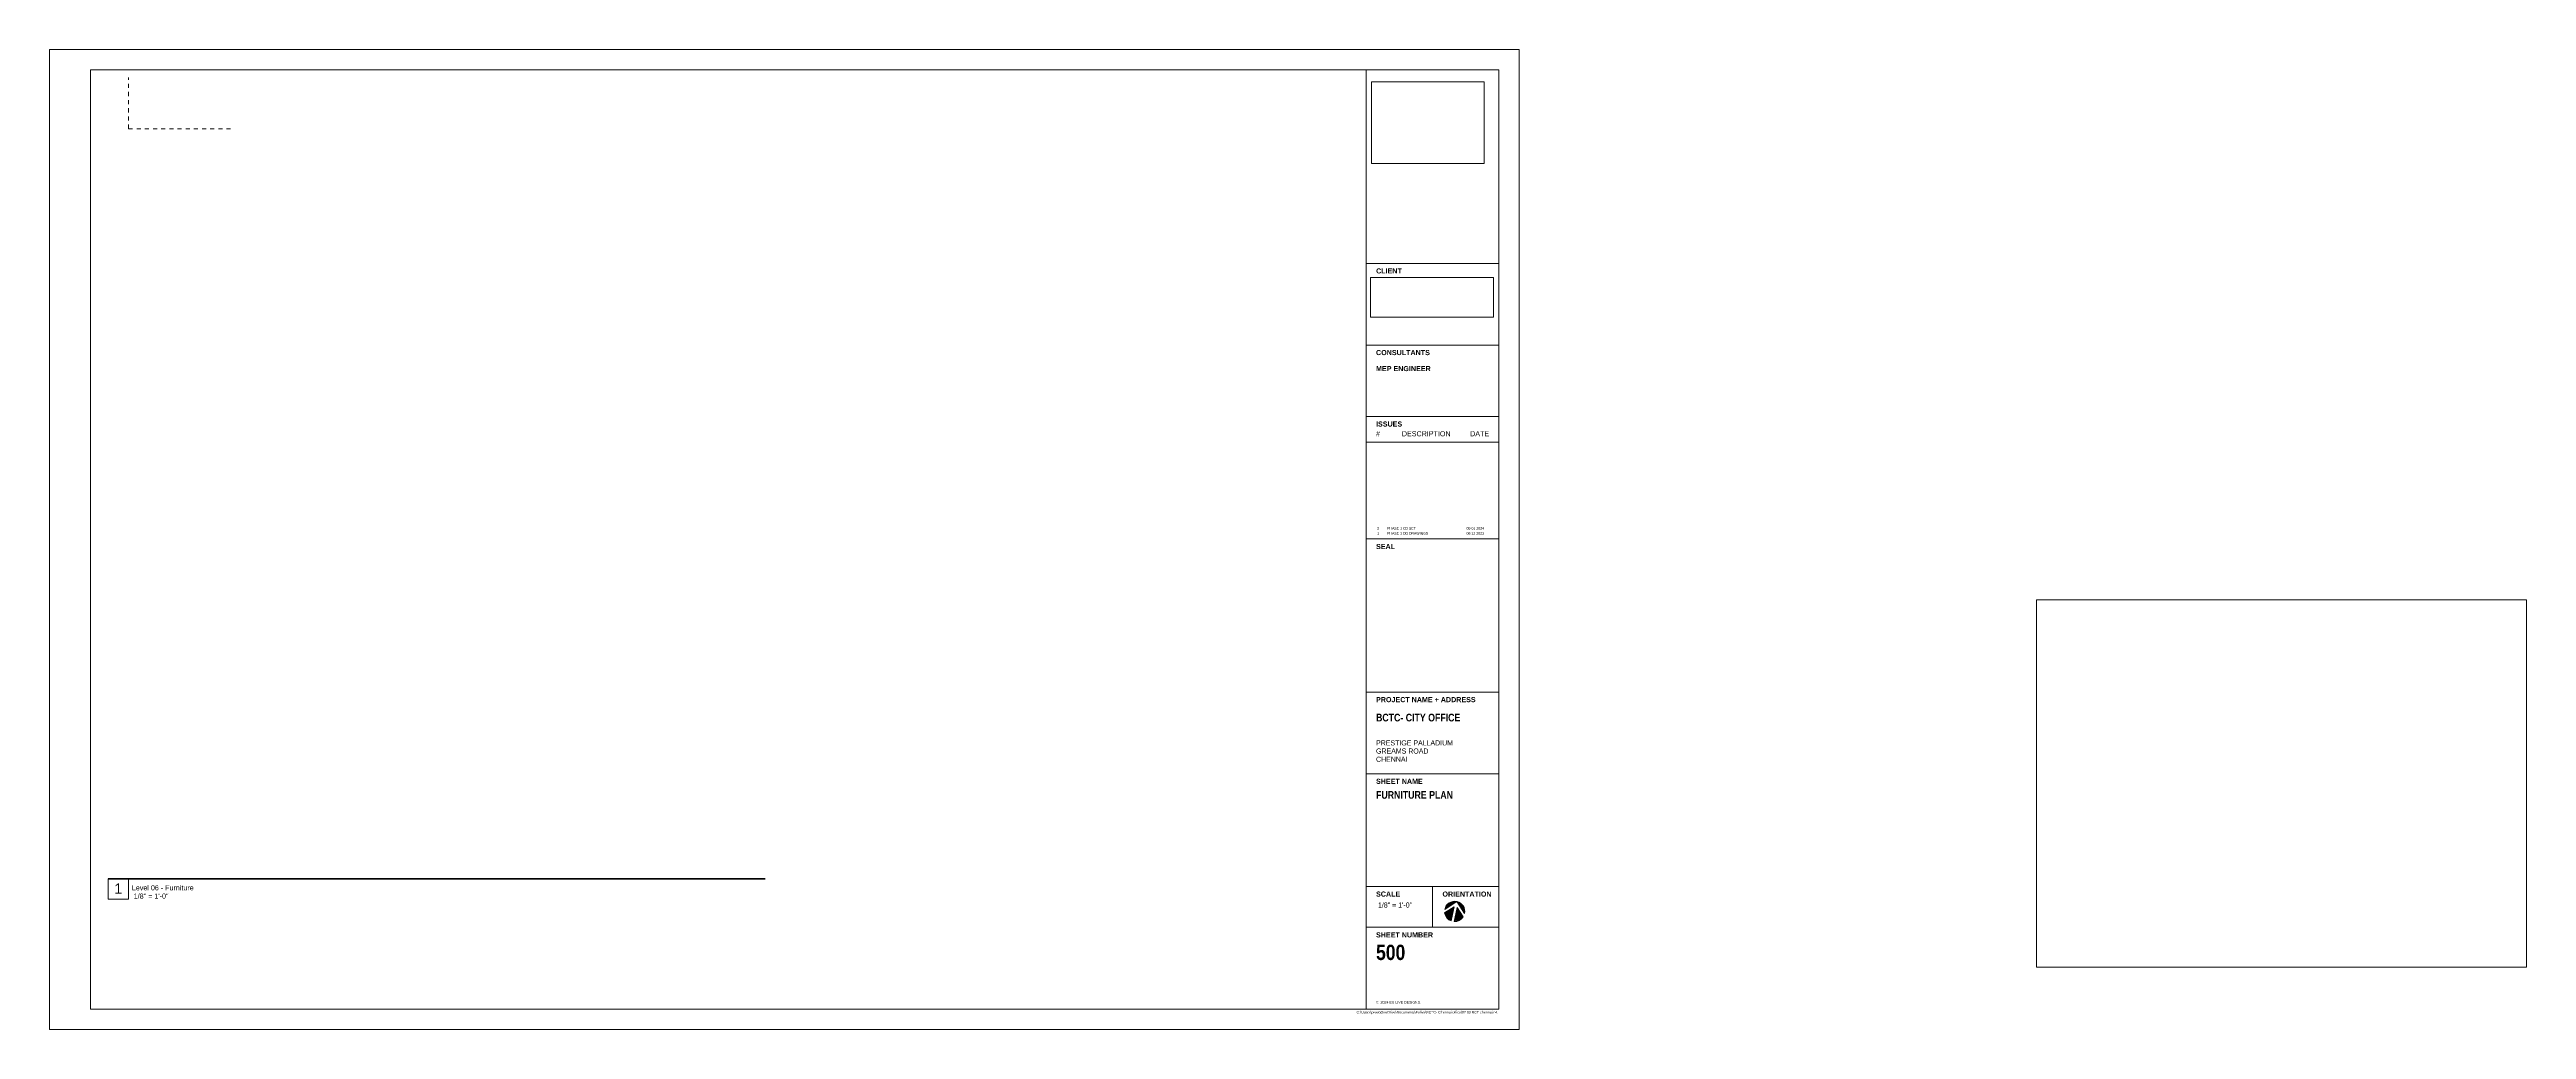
# Paper-space layout 'Layout1' of a CAD drawing. Header units: inches. Extents: x -48.7 to 12, y -1.5 to 22.5.
import ezdxf

# ---------------------------------------------------------------- set-up
doc = ezdxf.new("R2010")
doc.units = ezdxf.units.IN
doc.header["$MEASUREMENT"] = 0
doc.linetypes.add('Dash', pattern=[0.125, 0.0625, -0.0625])
for name, color, linetype, lineweight in [('A-ANNO-NOTE', 131, 'Continuous', 9), ('A-DETL', 90, 'Continuous', 9), ('G-ANNO-SCHD', 231, 'Continuous', 9), ('G-ANNO-TTLB', 6, 'Continuous', 9), ('G-ANNO-TTLB-THIN', 151, 'Continuous', 9), ('G-ANNO-TTLB-WIDE', 214, 'Continuous', 9)]:
    doc.layers.add(name, color=color, linetype=linetype, lineweight=lineweight)
doc.layers.add('G-ANNO-NPLT', color=191, linetype='Continuous', plot=False)
doc.styles.add('Arial', font='arial.ttf', dxfattribs={"height": 0.125})
doc.styles.add('Arial Narrow_3', font='ARIALN.TTF', dxfattribs={"height": 0.125})
doc.styles.add('Arial Narrow_4', font='ARIALN.TTF', dxfattribs={"height": 0.0625})
doc.styles.add('Arial Narrow_B', font='ARIALNB.TTF', dxfattribs={"height": 0.375})
doc.styles.add('Arial Narrow_B_1', font='ARIALNB.TTF', dxfattribs={"height": 0.1875})
doc.styles.add('Arial_1', font='arial.ttf', dxfattribs={"height": 0.0625})
doc.styles.add('Arial_2', font='arial.ttf', dxfattribs={"height": 0.25})
doc.styles.add('Arial_B', font='arialbd.ttf', dxfattribs={"height": 0.125})
picture_1 = doc.add_image_def('image1.jpg', size_in_pixel=(176, 57))
picture_2 = doc.add_image_def('image2.jpg', size_in_pixel=(375, 272))

# ---------------------------------------------------------------- blocks, each defined once
blk = doc.blocks.new('TB_Project_24x36 - Boston-837679-FURNITURE PLAN')
at = {"layer": 'G-ANNO-TTLB'}
h = blk.add_hatch(color=256, dxfattribs=at)
edge = h.paths.add_edge_path()
edge.add_line((34.501, 3.134), (34.207, 2.941))
edge.add_arc((34.45, 2.89), 0.249, 78.17825, 168.17825, ccw=False)
h = blk.add_hatch(color=256, dxfattribs=at)
edge = h.paths.add_edge_path()
edge.add_line((34.693, 2.839), (34.501, 3.134))
edge.add_arc((34.45, 2.89), 0.249, -11.82175, 78.17825, ccw=False)
h = blk.add_hatch(color=256, dxfattribs=at)
edge = h.paths.add_edge_path()
edge.add_line((34.204, 2.852), (34.436, 3.004))
edge.add_line((34.436, 3.004), (34.364, 2.657))
edge.add_arc((34.45, 2.89), 0.249, 188.7855, 249.72173, ccw=False)
h = blk.add_hatch(color=256, dxfattribs=at)
edge = h.paths.add_edge_path()
edge.add_line((34.508, 2.989), (34.66, 2.757))
edge.add_arc((34.45, 2.89), 0.249, 266.63477, 327.57099, ccw=False)
edge.add_line((34.435, 2.642), (34.508, 2.989))
at = {"layer": 'A-ANNO-NOTE'}
for p, q in [((34.207, 2.941), (34.501, 3.134)), ((34.501, 3.134), (34.207, 2.941)), ((34.207, 2.941), (34.501, 3.134)), ((34.501, 3.134), (34.693, 2.839)), ((34.693, 2.839), (34.501, 3.134)), ((34.501, 3.134), (34.693, 2.839)), ((34.204, 2.852), (34.436, 3.004)), ((34.436, 3.004), (34.204, 2.852)), ((34.436, 3.004), (34.204, 2.852)), ((34.364, 2.657), (34.436, 3.004)), ((34.436, 3.004), (34.364, 2.657)), ((34.364, 2.657), (34.436, 3.004)), ((34.435, 2.642), (34.508, 2.989)), ((34.508, 2.989), (34.435, 2.642)), ((34.508, 2.989), (34.435, 2.642)), ((34.66, 2.757), (34.508, 2.989)), ((34.508, 2.989), (34.66, 2.757)), ((34.66, 2.757), (34.508, 2.989))]:
    blk.add_line(p, q, dxfattribs=at)
for start, end in [(78.17825, 168.17825), (78.17825, 168.17825), (78.17825, 168.17825), (348.17825, 78.17825), (348.17825, 78.17825), (348.17825, 78.17825), (188.7855, 249.72173), (188.7855, 249.72173), (188.7855, 249.72173), (266.63477, 327.57099), (266.63477, 327.57099), (266.63477, 327.57099)]:
    blk.add_arc((34.45, 2.89), 0.249, start, end, dxfattribs=at)
at = {"layer": 'G-ANNO-TTLB'}
for p, q in [((0.031, 24), (0.031, 0)), ((36.031, 24), (0.031, 24)), ((36.031, 0), (36.031, 24)), ((0.031, 0), (36.031, 0))]:
    blk.add_line(p, q, dxfattribs=at)
at = {"layer": 'G-ANNO-TTLB-THIN'}
blk.add_line((33.906, 3.501), (33.906, 2.501), dxfattribs=at)
at = {"layer": 'G-ANNO-TTLB-WIDE'}
for p, q in [((1.031, 23.5), (35.531, 23.5)), ((1.031, 0.5), (1.031, 23.5)), ((32.281, 0.5), (32.281, 23.5)), ((35.531, 0.5), (35.531, 23.5)), ((32.281, 18.763), (35.531, 18.763)), ((32.281, 16.762), (35.531, 16.762)), ((32.281, 15.012), (35.531, 15.012)), ((32.281, 14.387), (35.531, 14.387)), ((35.531, 12.013), (32.281, 12.013)), ((32.281, 8.263), (35.531, 8.263)), ((35.531, 6.263), (32.281, 6.263)), ((35.531, 3.501), (32.281, 3.501)), ((32.281, 2.501), (35.531, 2.501)), ((1.031, 0.5), (35.531, 0.5)), ((32.281, 0.5), (35.531, 0.5))]:
    blk.add_line(p, q, dxfattribs=at)
at = {"layer": 'G-ANNO-TTLB', "attachment_point": 1}
for s, insert, char_height, width, style in [('CLIENT', (32.526, 18.64), 0.125, 0.76066, 'Arial_B'), ('CONSULTANTS', (32.524, 16.64), 0.125, 1.57812, 'Arial_B'), ('MEP ENGINEER', (32.524, 16.248), 0.125, 1.62862, 'Arial_B'), ('#', (32.524, 14.652), 0.125, 0.11678, 'Arial'), ('ISSUES', (32.524, 14.89), 0.125, 0.77959, 'Arial_B'), ('DESCRIPTION', (33.157, 14.652), 0.125, 1.44556, 'Arial'), ('DATE', (34.829, 14.652), 0.125, 0.56497, 'Arial'), ('SEAL', (32.524, 11.89), 0.125, 0.5555, 'Arial_B'), ('PROJECT NAME + ADDRESS', (32.524, 8.14), 0.125, 2.93531, 'Arial_B'), ('SHEET NAME', (32.524, 6.14), 0.125, 1.37928, 'Arial_B'), ('SCALE', (32.524, 3.378), 0.125, 0.707, 'Arial_B'), ('ORIENTATION', (34.151, 3.378), 0.125, 1.43925, 'Arial_B'), ('SHEET NUMBER', (32.524, 2.378), 0.125, 1.69175, 'Arial_B'), ('©  2024 EU LIVE DESIGNS.', (32.521, 0.695), 0.0625, 1.38559, 'Arial_1')]:
    blk.add_mtext(s, dxfattribs=dict(at, insert=insert, char_height=char_height, width=width, style=style))
at = {"layer": 'G-ANNO-TTLB'}
image = blk.add_image(picture_2, insert=(32.414, 21.208), size_in_units=(2.758, 2), dxfattribs=at)
image.dxf.flags = 7
image = blk.add_image(picture_1, insert=(32.387, 17.443), size_in_units=(3.013, 0.976), dxfattribs=at)
image.dxf.flags = 7
blk = doc.blocks.new('Viewport - View Title-81075-FURNITURE PLAN')
at = {"layer": 'G-ANNO-TTLB'}
for p, q in [((-0.5, 0), (-0.5, -0.5)), ((0, -0.5), (-0.5, -0.5)), ((0, 0), (0, -0.5))]:
    blk.add_line(p, q, dxfattribs=at)
at = {"layer": 'G-ANNO-TTLB', "lineweight": 90}
blk.add_line((-0.5, 0), (0, 0), dxfattribs=at)

psp = doc.layouts.get("Layout1")

# ---------------------------------------------------------------- linework, layer by layer
at = {"layer": 'A-DETL', "linetype": 'Dash'}
for q in [(-46.738, 21.789), (-44.238, 20.539)]:
    psp.add_line((-46.738, 20.539), q, dxfattribs=at)
at = {"layer": 'G-ANNO-NPLT', "lineweight": 90}
psp.add_line((-46.739, 2.169), (-31.142, 2.169), dxfattribs=at)

# ---------------------------------------------------------------- block references
at = {"layer": 'G-ANNO-TTLB'}
for name, p in [('TB_Project_24x36 - Boston-837679-FURNITURE PLAN', (-48.704, -1.522)), ('Viewport - View Title-81075-FURNITURE PLAN', (-46.739, 2.169))]:
    psp.add_blockref(name, p, dxfattribs=at)

# ---------------------------------------------------------------- texts
at = {"layer": 'G-ANNO-SCHD', "char_height": 0.0625, "line_spacing_factor": 0.974696, "style": 'Arial Narrow_4'}
for s, insert, width, attachment_point in [('2', (-16.127, 10.781), 0.04759, 2), ('1', (-16.127, 10.659), 0.04759, 2), ('PHASE 1 CD SET', (-15.907, 10.781), 0.70384, 1), ('PHASE 1 DD DRAWINGS', (-15.907, 10.659), 1.00933, 1), ('09 01 2024', (-13.963, 10.781), 0.42829, 1), ('06 12 2023', (-13.963, 10.659), 0.42829, 1)]:
    psp.add_mtext(s, dxfattribs=dict(at, insert=insert, width=width, attachment_point=attachment_point))
at = {"layer": 'G-ANNO-TTLB', "attachment_point": 1}
for s, insert, char_height, width, style in [('1', (-47.087, 2.053), 0.25, 0.23356, 'Arial_2'), ('Level 06 - Furniture', (-46.656, 2.01), 0.125, 1.82747, 'Arial'), (' 1/8" = 1\'-0"', (-46.659, 1.807), 0.125, 1.09206, 'Arial')]:
    psp.add_mtext(s, dxfattribs=dict(at, insert=insert, char_height=char_height, width=width, style=style))

# ---------------------------------------------------------------- viewports
at = {"layer": '0'}
psp.add_viewport(center=(6, 4.5), size=(12, 9), view_center_point=(6, 4.5), view_height=12, dxfattribs=at)

# ---------------------------------------------------------------- next in the draw order: texts
at = {"layer": 'G-ANNO-TTLB', "attachment_point": 1, "bg_fill": 3, "box_fill_scale": 1.25, "bg_fill_color": 256, "bg_fill_true_color": 13158600, "bg_fill_transparency": 0}
for s, insert, char_height, width, style in [('BCTC- CITY OFFICE', (-16.18, 6.21), 0.1875, 2.51869, 'Arial Narrow_B_1'), ('PRESTIGE PALLADIUM', (-16.18, 5.559), 0.125, 1.92216, 'Arial Narrow_3'), ('FURNITURE PLAN', (-16.18, 4.316), 0.1875, 2.30091, 'Arial Narrow_B_1'), (' 1/8" = 1\'-0"', (-16.18, 1.587), 0.125, 0.89953, 'Arial Narrow_3'), ('500', (-16.18, 0.553), 0.375, 0.86166, 'Arial Narrow_B')]:
    psp.add_mtext(s, dxfattribs=dict(at, insert=insert, char_height=char_height, width=width, style=style))
at = {"layer": 'G-ANNO-TTLB', "insert": (-13.207, -1.069), "char_height": 0.0625, "width": 4.12281, "attachment_point": 3, "line_spacing_factor": 0.941778, "style": 'Arial_1', "bg_fill": 3, "box_fill_scale": 1.25, "bg_fill_color": 256, "bg_fill_true_color": 13158600, "bg_fill_transparency": 0}
psp.add_mtext('C:\\\\Users\\\\preet\\\\OneDrive\\\\Documents\\\\Eulive\\\\BCTC- Chennai office\\\\02 03 BCT chennai.rvt', dxfattribs=at)

# ---------------------------------------------------------------- next in the draw order: texts
at = {"layer": 'G-ANNO-TTLB', "insert": (-16.18, 5.359), "char_height": 0.125, "width": 1.30984, "attachment_point": 1, "style": 'Arial Narrow_3', "bg_fill": 3, "box_fill_scale": 1.25, "bg_fill_color": 256, "bg_fill_true_color": 13158600, "bg_fill_transparency": 0}
psp.add_mtext('GREAMS ROAD', dxfattribs=at)

# ---------------------------------------------------------------- next in the draw order: texts
at = {"layer": 'G-ANNO-TTLB', "insert": (-16.18, 5.158), "char_height": 0.125, "width": 0.78591, "attachment_point": 1, "style": 'Arial Narrow_3', "bg_fill": 3, "box_fill_scale": 1.25, "bg_fill_color": 256, "bg_fill_true_color": 13158600, "bg_fill_transparency": 0}
psp.add_mtext('CHENNAI', dxfattribs=at)

doc.saveas('drawing.dxf')
